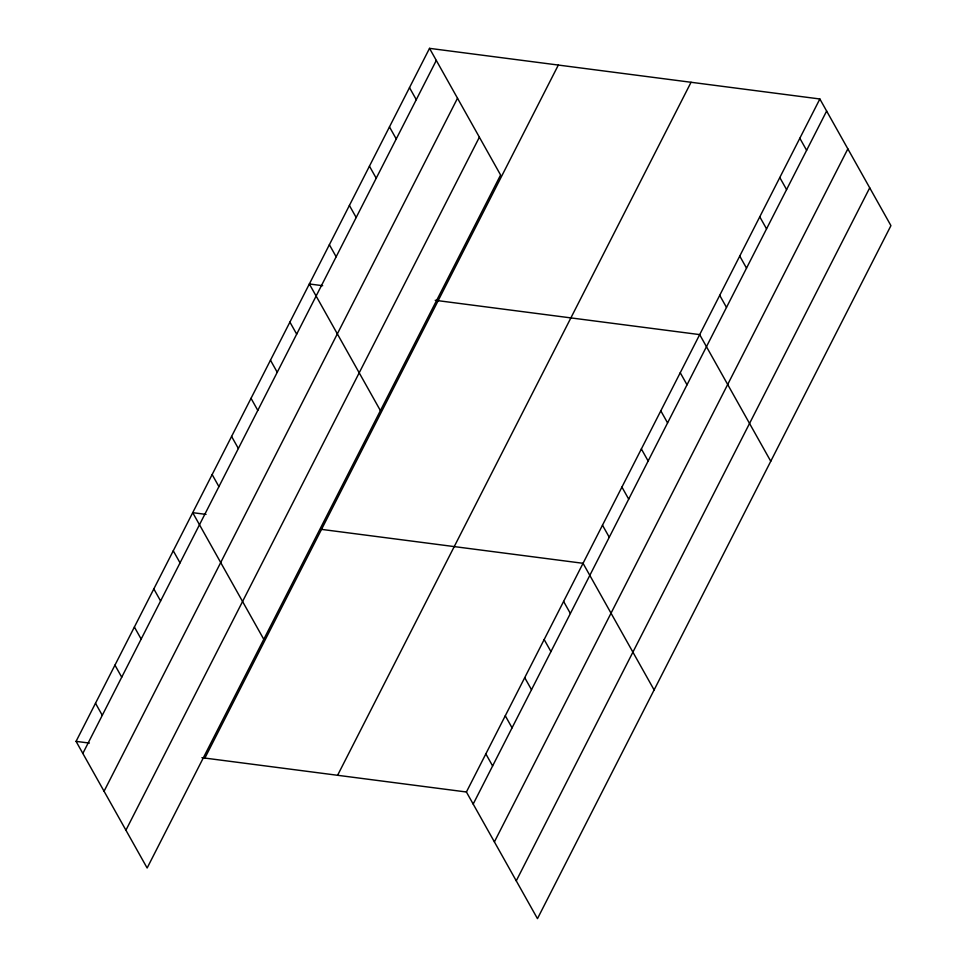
<?xml version="1.0" encoding="UTF-8"?>
<svg xmlns="http://www.w3.org/2000/svg" width="967" height="967" viewBox="0 0 967 967"><rect width="100%" height="100%" fill="white"/><g stroke="black" fill="none" stroke-linecap="round" stroke-linejoin="round"><path stroke-width="1.45" d="M429.529 48.35L500.592 175.003L147.141 868.015L76.067 741.363L429.529 48.35L819.859 98.985L890.933 225.637L537.471 918.65L466.408 791.997L201.922 757.693M82.836 753.438L436.298 60.425M104.061 791.248L457.512 98.235M125.915 830.206L479.378 137.193M204.871 758.08L558.334 65.055M337.592 775.292L691.054 82.28M466.408 791.997L819.859 98.985M473.177 804.073L826.64 111.048M494.391 841.882L847.854 148.87M516.257 880.84L869.72 187.828M322.676 285.7L309.343 283.972L380.418 410.624M435.198 300.302L699.685 334.606L770.759 461.259M206.031 514.396L192.711 512.667L263.786 639.32M321.515 529.384L583.041 563.302L654.115 689.954M76.067 741.363L89.387 743.091M799.83 138.257L806.611 150.32M779.801 177.529L786.582 189.592M759.772 216.801L766.541 228.865M739.743 256.062L746.512 268.137M719.714 295.334L726.483 307.409M680.248 372.73L687.017 384.793M660.799 410.842L667.581 422.905M641.363 448.954L648.144 461.029M409.5 87.622L416.269 99.686M621.926 487.078L628.695 499.141M389.471 126.895L396.24 138.958M602.489 525.19L609.258 537.253M369.442 166.167L376.211 178.23M349.401 205.439L356.182 217.502M563.604 601.426L570.373 613.489M329.372 244.699L336.153 256.775M544.167 639.538L550.936 651.601M524.718 677.649L531.499 689.725M289.907 322.096L296.688 334.159M505.282 715.761L512.051 727.837M270.47 360.207L277.239 372.283M485.845 753.885L492.614 765.949M251.033 398.319L257.802 410.395M231.584 436.443L238.365 448.507M212.148 474.555L218.917 486.631M173.262 550.791L180.043 562.854M153.826 588.903L160.595 600.978M134.389 627.015L141.158 639.09M114.952 665.139L121.721 677.202M95.503 703.251L102.284 715.326"/></g></svg>
